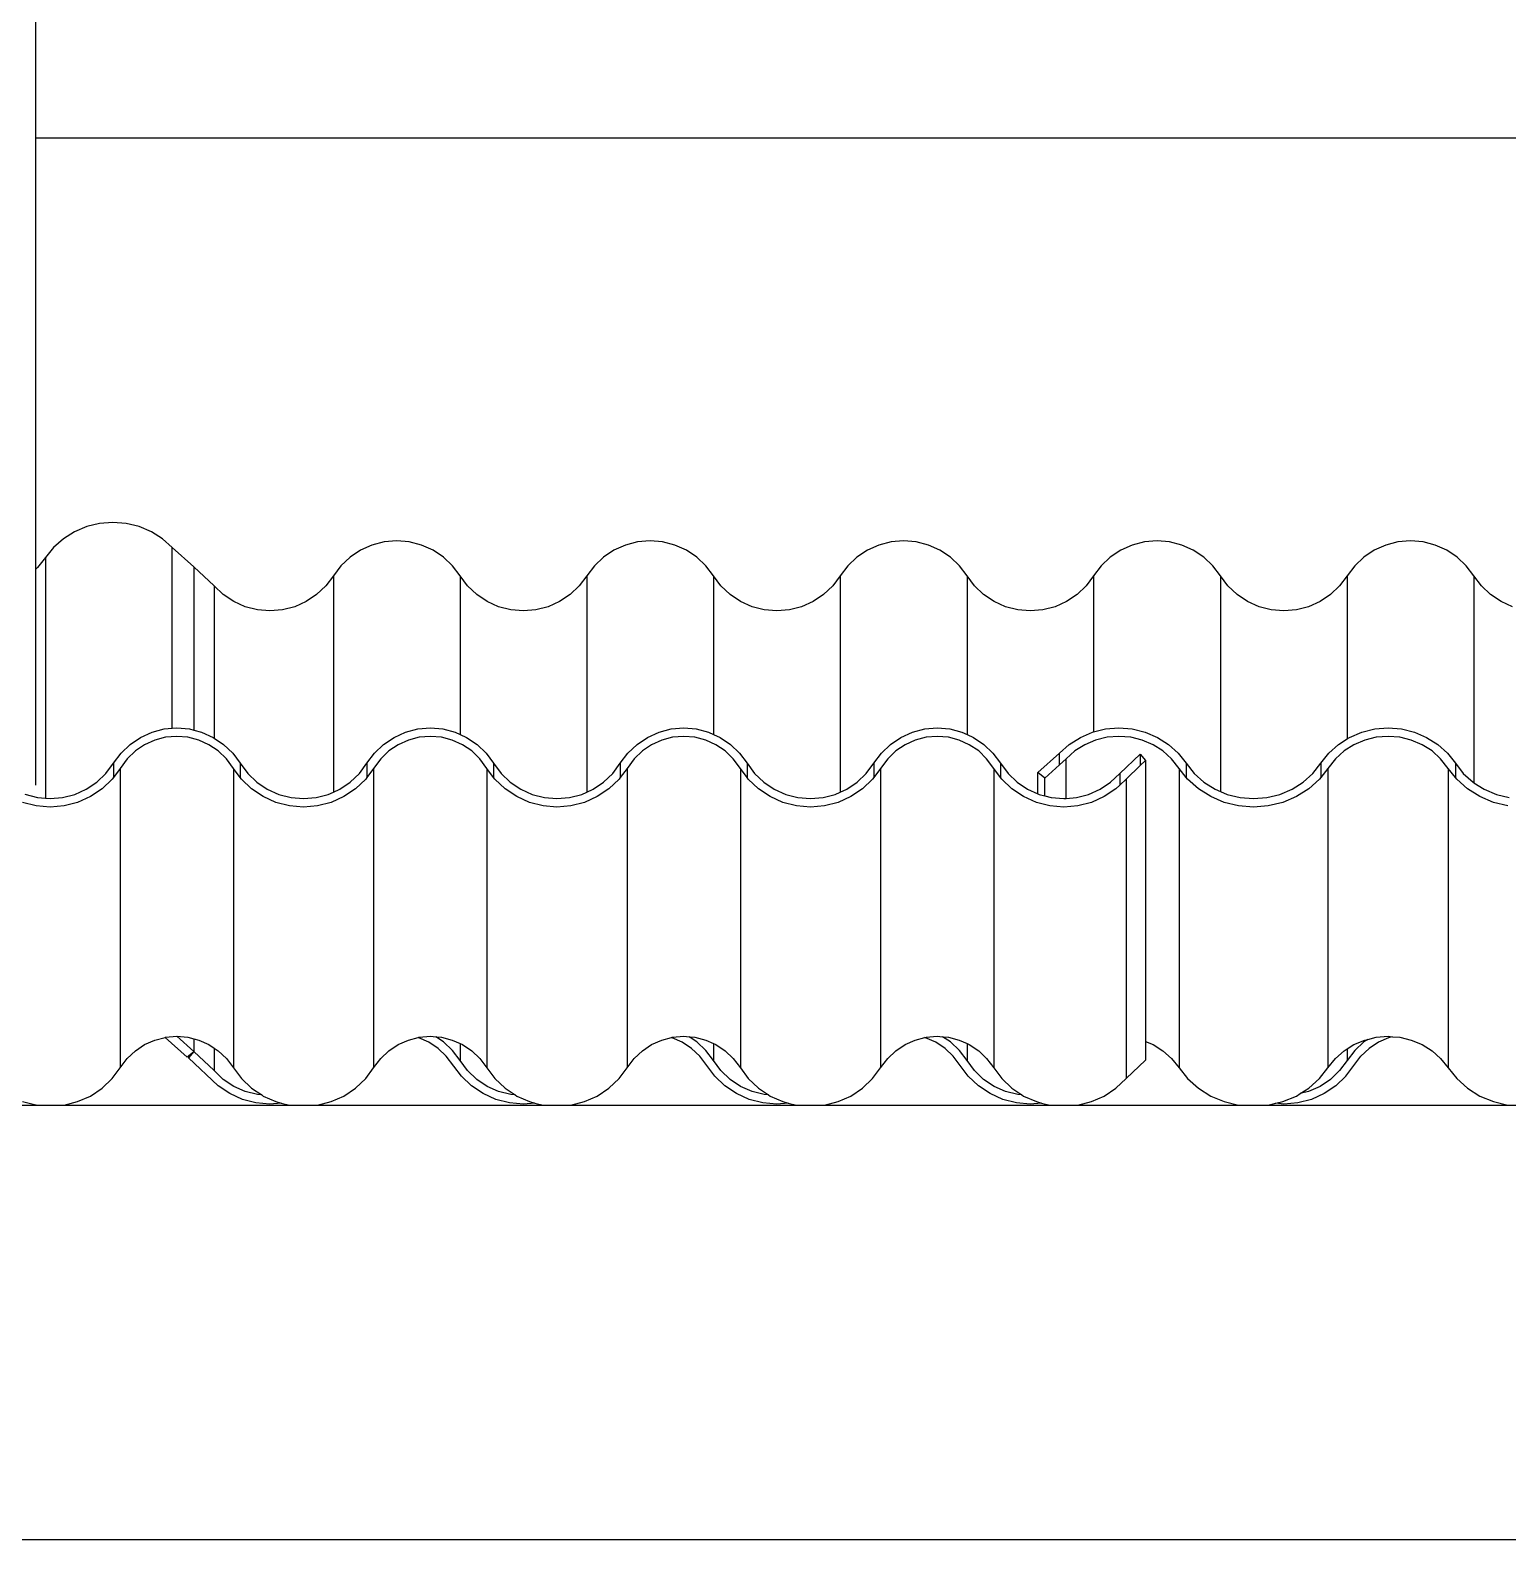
# Model space of a CAD drawing. Header units: millimetres. Extents: x 3212 to 6878, y 1640 to 3386.
# Drawn here: x 3314.45 to 3315.504, y 1648.452 to 1649.528 of the extents above; entities that cross this region are included whole.
import ezdxf

# ---------------------------------------------------------------- set-up
doc = ezdxf.new("R2010")
doc.units = ezdxf.units.MM
doc.header["$LTSCALE"] = 0.8
for name, color, linetype in [('A-PEN-B', 5, 'Continuous'), ('A-PEN-C', 4, 'Continuous'), ('A-PEN-Y', 2, 'Continuous')]:
    doc.layers.add(name, color=color, linetype=linetype)

msp = doc.modelspace()

# ---------------------------------------------------------------- linework, layer by layer
at = {"layer": 'A-PEN-B', "ltscale": 0.05}
msp.add_line((3320.4049, 1648.4516), (3305.2044, 1648.4516), dxfattribs=at)
at = {"layer": 'A-PEN-C', "ltscale": 0.05}
for p, q in [((3314.5, 1649.1764), (3314.4908, 1649.1742)), ((3314.5095, 1649.1772), (3314.5, 1649.1764)), ((3314.519, 1649.1764), (3314.5095, 1649.1772)), ((3314.5283, 1649.1742), (3314.519, 1649.1764)), ((3314.4742, 1649.1655), (3314.4672, 1649.1594)), ((3314.4821, 1649.1705), (3314.4742, 1649.1655)), ((3314.4908, 1649.1742), (3314.4821, 1649.1705)), ((3314.537, 1649.1705), (3314.5283, 1649.1742)), ((3314.5449, 1649.1655), (3314.537, 1649.1705)), ((3314.5518, 1649.1594), (3314.5449, 1649.1655)), ((3314.4672, 1649.1594), (3314.4615, 1649.1522)), ((3314.5518, 1649.0304), (3314.5518, 1649.1594)), ((3314.5518, 1649.1594), (3314.5672, 1649.1456)), ((3314.6861, 1649.1574), (3314.6786, 1649.1524)), ((3314.6942, 1649.1611), (3314.6861, 1649.1574)), ((3314.7029, 1649.1633), (3314.6942, 1649.1611)), ((3314.7119, 1649.1641), (3314.7029, 1649.1633)), ((3314.7209, 1649.1633), (3314.7119, 1649.1641)), ((3314.7296, 1649.1611), (3314.7209, 1649.1633)), ((3314.7378, 1649.1574), (3314.7296, 1649.1611)), ((3314.7452, 1649.1524), (3314.7378, 1649.1574)), ((3314.8668, 1649.1574), (3314.8594, 1649.1524)), ((3314.875, 1649.1611), (3314.8668, 1649.1574)), ((3314.8837, 1649.1633), (3314.875, 1649.1611)), ((3314.8927, 1649.1641), (3314.8837, 1649.1633)), ((3314.9016, 1649.1633), (3314.8927, 1649.1641)), ((3314.9103, 1649.1611), (3314.9016, 1649.1633)), ((3314.9185, 1649.1574), (3314.9103, 1649.1611)), ((3314.926, 1649.1524), (3314.9185, 1649.1574)), ((3315.0476, 1649.1574), (3315.0401, 1649.1524)), ((3315.0558, 1649.1611), (3315.0476, 1649.1574)), ((3315.0645, 1649.1633), (3315.0558, 1649.1611)), ((3315.0735, 1649.1641), (3315.0645, 1649.1633)), ((3315.0824, 1649.1633), (3315.0735, 1649.1641)), ((3315.0911, 1649.1611), (3315.0824, 1649.1633)), ((3315.0993, 1649.1574), (3315.0911, 1649.1611)), ((3315.1068, 1649.1524), (3315.0993, 1649.1574)), ((3315.2284, 1649.1574), (3315.2209, 1649.1524)), ((3315.2366, 1649.1611), (3315.2284, 1649.1574)), ((3315.2453, 1649.1633), (3315.2366, 1649.1611)), ((3315.2542, 1649.1641), (3315.2453, 1649.1633)), ((3315.2632, 1649.1633), (3315.2542, 1649.1641)), ((3315.2719, 1649.1611), (3315.2632, 1649.1633)), ((3315.2801, 1649.1574), (3315.2719, 1649.1611)), ((3315.2875, 1649.1524), (3315.2801, 1649.1574)), ((3315.4092, 1649.1574), (3315.4017, 1649.1524)), ((3315.4174, 1649.1611), (3315.4092, 1649.1574)), ((3315.4261, 1649.1633), (3315.4174, 1649.1611)), ((3315.435, 1649.1641), (3315.4261, 1649.1633)), ((3315.444, 1649.1633), (3315.435, 1649.1641)), ((3315.4527, 1649.1611), (3315.444, 1649.1633)), ((3315.4609, 1649.1574), (3315.4527, 1649.1611)), ((3315.4683, 1649.1524), (3315.4609, 1649.1574)), ((3314.4558, 1649.145), (3314.4544, 1649.1438)), ((3314.4544, 1648.9899), (3314.4544, 1649.1438)), ((3314.4615, 1649.1522), (3314.4558, 1649.145)), ((3314.4615, 1649.1522), (3314.4615, 1648.9805)), ((3314.5817, 1649.1319), (3314.5672, 1649.1456)), ((3314.5672, 1649.1456), (3314.5672, 1649.0291)), ((3314.6721, 1649.1463), (3314.6667, 1649.1391)), ((3314.6786, 1649.1524), (3314.6721, 1649.1463)), ((3314.7517, 1649.1463), (3314.7452, 1649.1524)), ((3314.7571, 1649.1391), (3314.7517, 1649.1463)), ((3314.8529, 1649.1463), (3314.8475, 1649.1391)), ((3314.8594, 1649.1524), (3314.8529, 1649.1463)), ((3314.9325, 1649.1463), (3314.926, 1649.1524)), ((3314.9379, 1649.1391), (3314.9325, 1649.1463)), ((3315.0336, 1649.1463), (3315.0283, 1649.1391)), ((3315.0401, 1649.1524), (3315.0336, 1649.1463)), ((3315.1133, 1649.1463), (3315.1068, 1649.1524)), ((3315.1187, 1649.1391), (3315.1133, 1649.1463)), ((3315.2144, 1649.1463), (3315.209, 1649.1391)), ((3315.2209, 1649.1524), (3315.2144, 1649.1463)), ((3315.2941, 1649.1463), (3315.2875, 1649.1524)), ((3315.2994, 1649.1391), (3315.2941, 1649.1463)), ((3315.3952, 1649.1463), (3315.3898, 1649.1391)), ((3315.4017, 1649.1524), (3315.3952, 1649.1463)), ((3315.4748, 1649.1463), (3315.4683, 1649.1524)), ((3315.4802, 1649.1391), (3315.4748, 1649.1463)), ((3314.6667, 1649.1391), (3314.6613, 1649.1319)), ((3314.6667, 1649.1391), (3314.6667, 1648.9848)), ((3314.7571, 1649.1391), (3314.7571, 1649.026)), ((3314.7625, 1649.1319), (3314.7571, 1649.1391)), ((3314.8475, 1649.1391), (3314.8421, 1649.1319)), ((3314.8475, 1649.1391), (3314.8475, 1648.9848)), ((3314.9432, 1649.1319), (3314.9379, 1649.1391)), ((3314.9379, 1649.1391), (3314.9379, 1649.026)), ((3315.0283, 1649.1391), (3315.0229, 1649.1319)), ((3315.0283, 1649.1391), (3315.0283, 1648.9848)), ((3315.124, 1649.1319), (3315.1187, 1649.1391)), ((3315.1187, 1649.1391), (3315.1187, 1649.026)), ((3315.209, 1649.1391), (3315.2037, 1649.1319)), ((3315.209, 1649.1391), (3315.209, 1649.0278)), ((3315.2994, 1649.1391), (3315.2994, 1648.9853)), ((3315.3048, 1649.1319), (3315.2994, 1649.1391)), ((3315.3898, 1649.1391), (3315.3844, 1649.1319)), ((3315.3898, 1649.1391), (3315.3898, 1649.0228)), ((3315.4802, 1649.1391), (3315.4802, 1648.9916)), ((3315.4856, 1649.1319), (3315.4802, 1649.1391)), ((3314.5817, 1649.1319), (3314.5882, 1649.1258)), ((3314.5817, 1649.1319), (3314.5817, 1649.0234)), ((3314.5957, 1649.1208), (3314.5882, 1649.1258)), ((3314.6548, 1649.1258), (3314.6474, 1649.1208)), ((3314.6613, 1649.1319), (3314.6548, 1649.1258)), ((3314.769, 1649.1258), (3314.7625, 1649.1319)), ((3314.7764, 1649.1208), (3314.769, 1649.1258)), ((3314.8356, 1649.1258), (3314.8281, 1649.1208)), ((3314.8421, 1649.1319), (3314.8356, 1649.1258)), ((3314.9498, 1649.1258), (3314.9432, 1649.1319)), ((3314.9572, 1649.1208), (3314.9498, 1649.1258)), ((3315.0164, 1649.1258), (3315.0089, 1649.1208)), ((3315.0229, 1649.1319), (3315.0164, 1649.1258)), ((3315.1305, 1649.1258), (3315.124, 1649.1319)), ((3315.138, 1649.1208), (3315.1305, 1649.1258)), ((3315.1972, 1649.1258), (3315.1897, 1649.1208)), ((3315.2037, 1649.1319), (3315.1972, 1649.1258)), ((3315.3113, 1649.1258), (3315.3048, 1649.1319)), ((3315.3188, 1649.1208), (3315.3113, 1649.1258)), ((3315.3779, 1649.1258), (3315.3705, 1649.1208)), ((3315.3844, 1649.1319), (3315.3779, 1649.1258)), ((3315.4921, 1649.1258), (3315.4856, 1649.1319)), ((3315.4996, 1649.1208), (3315.4921, 1649.1258)), ((3314.6039, 1649.1171), (3314.5957, 1649.1208)), ((3314.6126, 1649.1149), (3314.6039, 1649.1171)), ((3314.6215, 1649.1141), (3314.6126, 1649.1149)), ((3314.6305, 1649.1149), (3314.6215, 1649.1141)), ((3314.6392, 1649.1171), (3314.6305, 1649.1149)), ((3314.6474, 1649.1208), (3314.6392, 1649.1171)), ((3314.7846, 1649.1171), (3314.7764, 1649.1208)), ((3314.7933, 1649.1149), (3314.7846, 1649.1171)), ((3314.8023, 1649.1141), (3314.7933, 1649.1149)), ((3314.8112, 1649.1149), (3314.8023, 1649.1141)), ((3314.8199, 1649.1171), (3314.8112, 1649.1149)), ((3314.8281, 1649.1208), (3314.8199, 1649.1171)), ((3314.9654, 1649.1171), (3314.9572, 1649.1208)), ((3314.9741, 1649.1149), (3314.9654, 1649.1171)), ((3314.9831, 1649.1141), (3314.9741, 1649.1149)), ((3314.992, 1649.1149), (3314.9831, 1649.1141)), ((3315.0007, 1649.1171), (3314.992, 1649.1149)), ((3315.0089, 1649.1208), (3315.0007, 1649.1171)), ((3315.1462, 1649.1171), (3315.138, 1649.1208)), ((3315.1549, 1649.1149), (3315.1462, 1649.1171)), ((3315.1638, 1649.1141), (3315.1549, 1649.1149)), ((3315.1728, 1649.1149), (3315.1638, 1649.1141)), ((3315.1815, 1649.1171), (3315.1728, 1649.1149)), ((3315.1897, 1649.1208), (3315.1815, 1649.1171)), ((3315.327, 1649.1171), (3315.3188, 1649.1208)), ((3315.3357, 1649.1149), (3315.327, 1649.1171)), ((3315.3446, 1649.1141), (3315.3357, 1649.1149)), ((3315.3536, 1649.1149), (3315.3446, 1649.1141)), ((3315.3623, 1649.1171), (3315.3536, 1649.1149)), ((3315.3705, 1649.1208), (3315.3623, 1649.1171)), ((3315.5077, 1649.1171), (3315.4996, 1649.1208)), ((3314.5292, 1649.0239), (3314.5374, 1649.0276)), ((3314.5374, 1649.0276), (3314.5461, 1649.0299)), ((3314.5461, 1649.0299), (3314.5518, 1649.0304)), ((3314.5518, 1649.0304), (3314.5551, 1649.0307)), ((3314.5551, 1649.0307), (3314.564, 1649.0299)), ((3314.564, 1649.0299), (3314.5672, 1649.0291)), ((3314.5672, 1649.0291), (3314.5727, 1649.0276)), ((3314.5727, 1649.0276), (3314.5809, 1649.0239)), ((3314.71, 1649.0239), (3314.7182, 1649.0276)), ((3314.7182, 1649.0276), (3314.7269, 1649.0299)), ((3314.7269, 1649.0299), (3314.7359, 1649.0307)), ((3314.7359, 1649.0307), (3314.7448, 1649.0299)), ((3314.7448, 1649.0299), (3314.7535, 1649.0276)), ((3314.7535, 1649.0276), (3314.7571, 1649.026)), ((3314.7571, 1649.026), (3314.7617, 1649.0239)), ((3314.8908, 1649.0239), (3314.899, 1649.0276)), ((3314.899, 1649.0276), (3314.9077, 1649.0299)), ((3314.9077, 1649.0299), (3314.9166, 1649.0307)), ((3314.9166, 1649.0307), (3314.9256, 1649.0299)), ((3314.9256, 1649.0299), (3314.9343, 1649.0276)), ((3314.9343, 1649.0276), (3314.9379, 1649.026)), ((3314.9379, 1649.026), (3314.9425, 1649.0239)), ((3315.0716, 1649.0239), (3315.0798, 1649.0276)), ((3315.0798, 1649.0276), (3315.0885, 1649.0299)), ((3315.0885, 1649.0299), (3315.0974, 1649.0307)), ((3315.0974, 1649.0307), (3315.1064, 1649.0299)), ((3315.1064, 1649.0299), (3315.1151, 1649.0276)), ((3315.1151, 1649.0276), (3315.1187, 1649.026)), ((3315.1187, 1649.026), (3315.1233, 1649.0239)), ((3315.1996, 1649.0239), (3315.2083, 1649.0276)), ((3315.2083, 1649.0276), (3315.209, 1649.0278)), ((3315.209, 1649.0278), (3315.2175, 1649.0299)), ((3315.2175, 1649.0299), (3315.227, 1649.0307)), ((3315.227, 1649.0307), (3315.2365, 1649.0299)), ((3315.2365, 1649.0299), (3315.2458, 1649.0276)), ((3315.2458, 1649.0276), (3315.2545, 1649.0239)), ((3315.3916, 1649.0239), (3315.4003, 1649.0276)), ((3315.4003, 1649.0276), (3315.4095, 1649.0299)), ((3315.4095, 1649.0299), (3315.419, 1649.0307)), ((3315.419, 1649.0307), (3315.4285, 1649.0299)), ((3315.4285, 1649.0299), (3315.4378, 1649.0276)), ((3315.4378, 1649.0276), (3315.4465, 1649.0239)), ((3314.5153, 1649.0127), (3314.5218, 1649.0189)), ((3314.5218, 1649.0189), (3314.5292, 1649.0239)), ((3314.5321, 1649.0187), (3314.5255, 1649.0142)), ((3314.5394, 1649.022), (3314.5321, 1649.0187)), ((3314.5471, 1649.024), (3314.5394, 1649.022)), ((3314.5551, 1649.0246), (3314.5471, 1649.024)), ((3314.563, 1649.024), (3314.5551, 1649.0246)), ((3314.5707, 1649.022), (3314.563, 1649.024)), ((3314.578, 1649.0187), (3314.5707, 1649.022)), ((3314.5846, 1649.0142), (3314.578, 1649.0187)), ((3314.5809, 1649.0239), (3314.5817, 1649.0234)), ((3314.5817, 1649.0234), (3314.5884, 1649.0189)), ((3314.5884, 1649.0189), (3314.5949, 1649.0127)), ((3314.696, 1649.0127), (3314.7025, 1649.0189)), ((3314.7025, 1649.0189), (3314.71, 1649.0239)), ((3314.7129, 1649.0187), (3314.7063, 1649.0142)), ((3314.7202, 1649.022), (3314.7129, 1649.0187)), ((3314.7279, 1649.024), (3314.7202, 1649.022)), ((3314.7359, 1649.0246), (3314.7279, 1649.024)), ((3314.7438, 1649.024), (3314.7359, 1649.0246)), ((3314.7515, 1649.022), (3314.7438, 1649.024)), ((3314.7588, 1649.0187), (3314.7515, 1649.022)), ((3314.7654, 1649.0142), (3314.7588, 1649.0187)), ((3314.7617, 1649.0239), (3314.7692, 1649.0189)), ((3314.7692, 1649.0189), (3314.7757, 1649.0127)), ((3314.8768, 1649.0127), (3314.8833, 1649.0189)), ((3314.8833, 1649.0189), (3314.8908, 1649.0239)), ((3314.8937, 1649.0187), (3314.8871, 1649.0142)), ((3314.901, 1649.022), (3314.8937, 1649.0187)), ((3314.9087, 1649.024), (3314.901, 1649.022)), ((3314.9166, 1649.0246), (3314.9087, 1649.024)), ((3314.9246, 1649.024), (3314.9166, 1649.0246)), ((3314.9323, 1649.022), (3314.9246, 1649.024)), ((3314.9396, 1649.0187), (3314.9323, 1649.022)), ((3314.9462, 1649.0142), (3314.9396, 1649.0187)), ((3314.9425, 1649.0239), (3314.9499, 1649.0189)), ((3314.9499, 1649.0189), (3314.9564, 1649.0127)), ((3315.0576, 1649.0127), (3315.0641, 1649.0189)), ((3315.0641, 1649.0189), (3315.0716, 1649.0239)), ((3315.0745, 1649.0187), (3315.0678, 1649.0142)), ((3315.0817, 1649.022), (3315.0745, 1649.0187)), ((3315.0895, 1649.024), (3315.0817, 1649.022)), ((3315.0974, 1649.0246), (3315.0895, 1649.024)), ((3315.1054, 1649.024), (3315.0974, 1649.0246)), ((3315.1131, 1649.022), (3315.1054, 1649.024)), ((3315.1203, 1649.0187), (3315.1131, 1649.022)), ((3315.127, 1649.0142), (3315.1203, 1649.0187)), ((3315.1233, 1649.0239), (3315.1307, 1649.0189)), ((3315.1307, 1649.0189), (3315.1372, 1649.0127)), ((3315.1847, 1649.0127), (3315.1916, 1649.0189)), ((3315.1916, 1649.0189), (3315.1996, 1649.0239)), ((3315.2027, 1649.0187), (3315.1956, 1649.0142)), ((3315.2104, 1649.022), (3315.2027, 1649.0187)), ((3315.2186, 1649.024), (3315.2104, 1649.022)), ((3315.227, 1649.0246), (3315.2186, 1649.024)), ((3315.2355, 1649.024), (3315.227, 1649.0246)), ((3315.2437, 1649.022), (3315.2355, 1649.024)), ((3315.2514, 1649.0187), (3315.2437, 1649.022)), ((3315.2584, 1649.0142), (3315.2514, 1649.0187)), ((3315.2545, 1649.0239), (3315.2624, 1649.0189)), ((3315.2624, 1649.0189), (3315.2693, 1649.0127)), ((3315.3767, 1649.0127), (3315.3836, 1649.0189)), ((3315.3836, 1649.0189), (3315.3898, 1649.0228)), ((3315.3946, 1649.0187), (3315.3876, 1649.0142)), ((3315.3898, 1649.0228), (3315.3916, 1649.0239)), ((3315.4024, 1649.022), (3315.3946, 1649.0187)), ((3315.4106, 1649.024), (3315.4024, 1649.022)), ((3315.419, 1649.0246), (3315.4106, 1649.024)), ((3315.4274, 1649.024), (3315.419, 1649.0246)), ((3315.4356, 1649.022), (3315.4274, 1649.024)), ((3315.4434, 1649.0187), (3315.4356, 1649.022)), ((3315.4504, 1649.0142), (3315.4434, 1649.0187)), ((3315.4465, 1649.0239), (3315.4544, 1649.0189)), ((3315.4544, 1649.0189), (3315.4613, 1649.0127)), ((3314.5045, 1648.9982), (3314.5099, 1649.0054)), ((3314.5099, 1649.0054), (3314.5153, 1649.0127)), ((3314.5099, 1649.0054), (3314.5099, 1648.9954)), ((3314.5197, 1649.0087), (3314.5147, 1649.0018)), ((3314.5255, 1649.0142), (3314.5197, 1649.0087)), ((3314.5904, 1649.0087), (3314.5846, 1649.0142)), ((3314.5955, 1649.0018), (3314.5904, 1649.0087)), ((3314.5949, 1649.0127), (3314.6003, 1649.0054)), ((3314.6003, 1649.0054), (3314.6056, 1648.9982)), ((3314.6003, 1649.0054), (3314.6003, 1648.9954)), ((3314.6853, 1648.9982), (3314.6907, 1649.0054)), ((3314.6907, 1649.0054), (3314.696, 1649.0127)), ((3314.6907, 1649.0054), (3314.6907, 1648.9954)), ((3314.7005, 1649.0087), (3314.6954, 1649.0018)), ((3314.7063, 1649.0142), (3314.7005, 1649.0087)), ((3314.7712, 1649.0087), (3314.7654, 1649.0142)), ((3314.7763, 1649.0018), (3314.7712, 1649.0087)), ((3314.7757, 1649.0127), (3314.781, 1649.0054)), ((3314.781, 1649.0054), (3314.7864, 1648.9982)), ((3314.781, 1649.0054), (3314.781, 1648.9954)), ((3314.8661, 1648.9982), (3314.8714, 1649.0054)), ((3314.8714, 1649.0054), (3314.8768, 1649.0127)), ((3314.8714, 1649.0054), (3314.8714, 1648.9954)), ((3314.8813, 1649.0087), (3314.8762, 1649.0018)), ((3314.8871, 1649.0142), (3314.8813, 1649.0087)), ((3314.952, 1649.0087), (3314.9462, 1649.0142)), ((3314.957, 1649.0018), (3314.952, 1649.0087)), ((3314.9564, 1649.0127), (3314.9618, 1649.0054)), ((3314.9618, 1649.0054), (3314.9672, 1648.9982)), ((3314.9618, 1649.0054), (3314.9618, 1648.9954)), ((3315.0468, 1648.9982), (3315.0522, 1649.0054)), ((3315.0522, 1649.0054), (3315.0576, 1649.0127)), ((3315.0522, 1649.0054), (3315.0522, 1648.9954)), ((3315.0621, 1649.0087), (3315.057, 1649.0018)), ((3315.0678, 1649.0142), (3315.0621, 1649.0087)), ((3315.1327, 1649.0087), (3315.127, 1649.0142)), ((3315.1378, 1649.0018), (3315.1327, 1649.0087)), ((3315.1372, 1649.0127), (3315.1426, 1649.0054)), ((3315.1426, 1649.0054), (3315.148, 1648.9982)), ((3315.1426, 1649.0054), (3315.1426, 1648.9954)), ((3315.1693, 1648.9988), (3315.1847, 1649.0127)), ((3315.1847, 1649.0044), (3315.1741, 1648.9948)), ((3315.1847, 1649.0044), (3315.1847, 1649.0127)), ((3315.1895, 1649.0087), (3315.1847, 1649.0044)), ((3315.1956, 1649.0142), (3315.1895, 1649.0087)), ((3315.1895, 1648.9803), (3315.1895, 1649.0087)), ((3315.2276, 1648.9982), (3315.2421, 1649.012)), ((3315.2421, 1649.0038), (3315.2321, 1648.9942)), ((3315.2421, 1649.012), (3315.2459, 1649.0073)), ((3315.2421, 1649.012), (3315.2421, 1649.0038)), ((3315.2459, 1649.0073), (3315.2421, 1649.0038)), ((3315.2459, 1649.0073), (3315.2459, 1648.8071)), ((3315.2645, 1649.0087), (3315.2584, 1649.0142)), ((3315.2699, 1649.0018), (3315.2645, 1649.0087)), ((3315.2693, 1649.0127), (3315.275, 1649.0054)), ((3315.275, 1649.0054), (3315.2807, 1648.9982)), ((3315.275, 1649.0054), (3315.275, 1648.9954)), ((3315.3653, 1648.9982), (3315.371, 1649.0054)), ((3315.371, 1649.0054), (3315.3767, 1649.0127)), ((3315.371, 1649.0054), (3315.371, 1648.9954)), ((3315.3815, 1649.0087), (3315.3761, 1649.0018)), ((3315.3876, 1649.0142), (3315.3815, 1649.0087)), ((3315.4565, 1649.0087), (3315.4504, 1649.0142)), ((3315.4619, 1649.0018), (3315.4565, 1649.0087)), ((3315.4613, 1649.0127), (3315.467, 1649.0054)), ((3315.467, 1649.0054), (3315.4727, 1648.9982)), ((3315.467, 1649.0054), (3315.467, 1648.9954)), ((3314.498, 1648.992), (3314.5045, 1648.9982)), ((3314.509, 1648.9942), (3314.5017, 1648.9873)), ((3314.5099, 1648.9954), (3314.509, 1648.9942)), ((3314.5147, 1649.0018), (3314.5099, 1648.9954)), ((3314.5147, 1649.0018), (3314.5147, 1648.7881)), ((3314.5955, 1649.0018), (3314.5955, 1648.7881)), ((3314.6003, 1648.9954), (3314.5955, 1649.0018)), ((3314.6012, 1648.9942), (3314.6003, 1648.9954)), ((3314.6084, 1648.9873), (3314.6012, 1648.9942)), ((3314.6056, 1648.9982), (3314.6122, 1648.992)), ((3314.6788, 1648.992), (3314.6853, 1648.9982)), ((3314.6898, 1648.9942), (3314.6825, 1648.9873)), ((3314.6907, 1648.9954), (3314.6898, 1648.9942)), ((3314.6954, 1649.0018), (3314.6907, 1648.9954)), ((3314.6954, 1649.0018), (3314.6954, 1648.7881)), ((3314.7763, 1649.0018), (3314.7763, 1648.7881)), ((3314.781, 1648.9954), (3314.7763, 1649.0018)), ((3314.7819, 1648.9942), (3314.781, 1648.9954)), ((3314.7892, 1648.9873), (3314.7819, 1648.9942)), ((3314.7864, 1648.9982), (3314.7929, 1648.992)), ((3314.8595, 1648.992), (3314.8661, 1648.9982)), ((3314.8705, 1648.9942), (3314.8633, 1648.9873)), ((3314.8714, 1648.9954), (3314.8705, 1648.9942)), ((3314.8762, 1649.0018), (3314.8714, 1648.9954)), ((3314.8762, 1649.0018), (3314.8762, 1648.7881)), ((3314.957, 1649.0018), (3314.957, 1648.7881)), ((3314.9618, 1648.9954), (3314.957, 1649.0018)), ((3314.9627, 1648.9942), (3314.9618, 1648.9954)), ((3314.97, 1648.9873), (3314.9627, 1648.9942)), ((3314.9672, 1648.9982), (3314.9737, 1648.992)), ((3315.0403, 1648.992), (3315.0468, 1648.9982)), ((3315.0513, 1648.9942), (3315.0441, 1648.9873)), ((3315.0522, 1648.9954), (3315.0513, 1648.9942)), ((3315.057, 1649.0018), (3315.0522, 1648.9954)), ((3315.057, 1649.0018), (3315.057, 1648.7881)), ((3315.1378, 1649.0018), (3315.1378, 1648.7881)), ((3315.1426, 1648.9954), (3315.1378, 1649.0018)), ((3315.1435, 1648.9942), (3315.1426, 1648.9954)), ((3315.1507, 1648.9873), (3315.1435, 1648.9942)), ((3315.148, 1648.9982), (3315.1545, 1648.992)), ((3315.1741, 1648.9948), (3315.1693, 1648.9988)), ((3315.1693, 1648.9836), (3315.1693, 1648.9988)), ((3315.1741, 1648.9822), (3315.1741, 1648.9948)), ((3315.2211, 1648.992), (3315.2276, 1648.9982)), ((3315.2276, 1648.9982), (3315.2276, 1648.9899)), ((3315.2321, 1648.9942), (3315.2276, 1648.9899)), ((3315.2321, 1648.9942), (3315.2321, 1648.7805)), ((3315.2699, 1649.0018), (3315.2699, 1648.7881)), ((3315.275, 1648.9954), (3315.2699, 1649.0018)), ((3315.276, 1648.9942), (3315.275, 1648.9954)), ((3315.2837, 1648.9873), (3315.276, 1648.9942)), ((3315.2807, 1648.9982), (3315.2876, 1648.992)), ((3315.3584, 1648.992), (3315.3653, 1648.9982)), ((3315.3701, 1648.9942), (3315.3624, 1648.9873)), ((3315.371, 1648.9954), (3315.3701, 1648.9942)), ((3315.3761, 1649.0018), (3315.371, 1648.9954)), ((3315.3761, 1649.0018), (3315.3761, 1648.7881)), ((3315.4619, 1649.0018), (3315.4619, 1648.7881)), ((3315.467, 1648.9954), (3315.4619, 1649.0018)), ((3315.468, 1648.9942), (3315.467, 1648.9954)), ((3315.4756, 1648.9873), (3315.468, 1648.9942)), ((3315.4727, 1648.9982), (3315.4796, 1648.992)), ((3314.4466, 1648.9834), (3314.4557, 1648.981)), ((3314.4736, 1648.981), (3314.4823, 1648.9832)), ((3314.4823, 1648.9832), (3314.4905, 1648.9869)), ((3314.4905, 1648.9869), (3314.498, 1648.992)), ((3314.5017, 1648.9873), (3314.4934, 1648.9817)), ((3314.6167, 1648.9817), (3314.6084, 1648.9873)), ((3314.6122, 1648.992), (3314.6196, 1648.9869)), ((3314.6196, 1648.9869), (3314.6278, 1648.9832)), ((3314.6278, 1648.9832), (3314.6365, 1648.981)), ((3314.6544, 1648.981), (3314.6631, 1648.9832)), ((3314.6631, 1648.9832), (3314.6667, 1648.9848)), ((3314.6667, 1648.9848), (3314.6713, 1648.9869)), ((3314.6713, 1648.9869), (3314.6788, 1648.992)), ((3314.6825, 1648.9873), (3314.6742, 1648.9817)), ((3314.7975, 1648.9817), (3314.7892, 1648.9873)), ((3314.7929, 1648.992), (3314.8004, 1648.9869)), ((3314.8004, 1648.9869), (3314.8086, 1648.9832)), ((3314.8086, 1648.9832), (3314.8173, 1648.981)), ((3314.8352, 1648.981), (3314.8439, 1648.9832)), ((3314.8439, 1648.9832), (3314.8475, 1648.9848)), ((3314.8475, 1648.9848), (3314.8521, 1648.9869)), ((3314.8521, 1648.9869), (3314.8595, 1648.992)), ((3314.8633, 1648.9873), (3314.855, 1648.9817)), ((3314.9783, 1648.9817), (3314.97, 1648.9873)), ((3314.9737, 1648.992), (3314.9812, 1648.9869)), ((3314.9812, 1648.9869), (3314.9894, 1648.9832)), ((3314.9894, 1648.9832), (3314.9981, 1648.981)), ((3315.016, 1648.981), (3315.0247, 1648.9832)), ((3315.0247, 1648.9832), (3315.0283, 1648.9848)), ((3315.0283, 1648.9848), (3315.0329, 1648.9869)), ((3315.0329, 1648.9869), (3315.0403, 1648.992)), ((3315.0441, 1648.9873), (3315.0358, 1648.9817)), ((3315.159, 1648.9817), (3315.1507, 1648.9873)), ((3315.1545, 1648.992), (3315.1619, 1648.9869)), ((3315.1619, 1648.9869), (3315.1693, 1648.9836)), ((3315.1693, 1648.9836), (3315.1701, 1648.9832)), ((3315.1701, 1648.9832), (3315.1741, 1648.9822)), ((3315.1968, 1648.981), (3315.2054, 1648.9832)), ((3315.2054, 1648.9832), (3315.2136, 1648.9869)), ((3315.2136, 1648.9869), (3315.2211, 1648.992)), ((3315.2249, 1648.9873), (3315.2166, 1648.9817)), ((3315.2276, 1648.9899), (3315.2249, 1648.9873)), ((3315.2925, 1648.9817), (3315.2837, 1648.9873)), ((3315.2876, 1648.992), (3315.2956, 1648.9869)), ((3315.2956, 1648.9869), (3315.2994, 1648.9853)), ((3315.2994, 1648.9853), (3315.3043, 1648.9832)), ((3315.3043, 1648.9832), (3315.3135, 1648.981)), ((3315.3325, 1648.981), (3315.3418, 1648.9832)), ((3315.3418, 1648.9832), (3315.3505, 1648.9869)), ((3315.3505, 1648.9869), (3315.3584, 1648.992)), ((3315.3624, 1648.9873), (3315.3536, 1648.9817)), ((3315.4845, 1648.9817), (3315.4756, 1648.9873)), ((3315.4796, 1648.992), (3315.4802, 1648.9916)), ((3315.4802, 1648.9916), (3315.4876, 1648.9869)), ((3315.4876, 1648.9869), (3315.4963, 1648.9832)), ((3315.4963, 1648.9832), (3315.5055, 1648.981)), ((3314.4547, 1648.975), (3314.445, 1648.9775)), ((3314.4647, 1648.9742), (3314.4547, 1648.975)), ((3314.4557, 1648.981), (3314.4615, 1648.9805)), ((3314.4615, 1648.9805), (3314.4647, 1648.9802)), ((3314.4647, 1648.9802), (3314.4736, 1648.981)), ((3314.4746, 1648.975), (3314.4647, 1648.9742)), ((3314.4843, 1648.9775), (3314.4746, 1648.975)), ((3314.4934, 1648.9817), (3314.4843, 1648.9775)), ((3314.6258, 1648.9775), (3314.6167, 1648.9817)), ((3314.6355, 1648.975), (3314.6258, 1648.9775)), ((3314.6455, 1648.9742), (3314.6355, 1648.975)), ((3314.6365, 1648.981), (3314.6455, 1648.9802)), ((3314.6455, 1648.9802), (3314.6544, 1648.981)), ((3314.6554, 1648.975), (3314.6455, 1648.9742)), ((3314.6651, 1648.9775), (3314.6554, 1648.975)), ((3314.6742, 1648.9817), (3314.6651, 1648.9775)), ((3314.8066, 1648.9775), (3314.7975, 1648.9817)), ((3314.8163, 1648.975), (3314.8066, 1648.9775)), ((3314.8262, 1648.9742), (3314.8163, 1648.975)), ((3314.8173, 1648.981), (3314.8262, 1648.9802)), ((3314.8262, 1648.9802), (3314.8352, 1648.981)), ((3314.8362, 1648.975), (3314.8262, 1648.9742)), ((3314.8459, 1648.9775), (3314.8362, 1648.975)), ((3314.855, 1648.9817), (3314.8459, 1648.9775)), ((3314.9874, 1648.9775), (3314.9783, 1648.9817)), ((3314.9971, 1648.975), (3314.9874, 1648.9775)), ((3315.007, 1648.9742), (3314.9971, 1648.975)), ((3314.9981, 1648.981), (3315.007, 1648.9802)), ((3315.007, 1648.9802), (3315.016, 1648.981)), ((3315.017, 1648.975), (3315.007, 1648.9742)), ((3315.0267, 1648.9775), (3315.017, 1648.975)), ((3315.0358, 1648.9817), (3315.0267, 1648.9775)), ((3315.1682, 1648.9775), (3315.159, 1648.9817)), ((3315.1778, 1648.975), (3315.1682, 1648.9775)), ((3315.1741, 1648.9822), (3315.1788, 1648.981)), ((3315.1878, 1648.9742), (3315.1778, 1648.975)), ((3315.1788, 1648.981), (3315.1878, 1648.9802)), ((3315.1878, 1648.9802), (3315.1895, 1648.9803)), ((3315.1978, 1648.975), (3315.1878, 1648.9742)), ((3315.1895, 1648.9803), (3315.1968, 1648.981)), ((3315.2074, 1648.9775), (3315.1978, 1648.975)), ((3315.2166, 1648.9817), (3315.2074, 1648.9775)), ((3315.3022, 1648.9775), (3315.2925, 1648.9817)), ((3315.3124, 1648.975), (3315.3022, 1648.9775)), ((3315.323, 1648.9742), (3315.3124, 1648.975)), ((3315.3135, 1648.981), (3315.323, 1648.9802)), ((3315.323, 1648.9802), (3315.3325, 1648.981)), ((3315.3336, 1648.975), (3315.323, 1648.9742)), ((3315.3439, 1648.9775), (3315.3336, 1648.975)), ((3315.3536, 1648.9817), (3315.3439, 1648.9775)), ((3315.4941, 1648.9775), (3315.4845, 1648.9817)), ((3315.5044, 1648.975), (3315.4941, 1648.9775)), ((3314.5394, 1648.808), (3314.5468, 1648.8099)), ((3314.5468, 1648.8099), (3314.5471, 1648.81)), ((3314.5624, 1648.7959), (3314.5468, 1648.8099)), ((3314.5471, 1648.81), (3314.5551, 1648.8107)), ((3314.5551, 1648.8107), (3314.5672, 1648.7999)), ((3314.5551, 1648.8107), (3314.5551, 1648.8107)), ((3314.5551, 1648.8107), (3314.563, 1648.81)), ((3314.563, 1648.81), (3314.5672, 1648.8089)), ((3314.7271, 1648.8098), (3314.7279, 1648.81)), ((3314.7279, 1648.81), (3314.7359, 1648.8107)), ((3314.7359, 1648.8107), (3314.7397, 1648.8104)), ((3314.7452, 1648.8067), (3314.7397, 1648.8104)), ((3314.7397, 1648.8104), (3314.7438, 1648.81)), ((3314.7438, 1648.81), (3314.7515, 1648.808)), ((3314.9079, 1648.8098), (3314.9087, 1648.81)), ((3314.9087, 1648.81), (3314.9166, 1648.8107)), ((3314.9166, 1648.8107), (3314.9205, 1648.8104)), ((3314.926, 1648.8067), (3314.9205, 1648.8104)), ((3314.9205, 1648.8104), (3314.9246, 1648.81)), ((3314.9246, 1648.81), (3314.9323, 1648.808)), ((3315.0887, 1648.8098), (3315.0895, 1648.81)), ((3315.0895, 1648.81), (3315.0974, 1648.8107)), ((3315.0974, 1648.8107), (3315.1013, 1648.8104)), ((3315.1068, 1648.8067), (3315.1013, 1648.8104)), ((3315.1013, 1648.8104), (3315.1054, 1648.81)), ((3315.1054, 1648.81), (3315.1131, 1648.808)), ((3315.4045, 1648.8085), (3315.4106, 1648.81)), ((3315.4106, 1648.81), (3315.419, 1648.8107)), ((3315.419, 1648.8107), (3315.4222, 1648.8104)), ((3315.4222, 1648.8104), (3315.4193, 1648.8097)), ((3315.4222, 1648.8104), (3315.4274, 1648.81)), ((3315.4274, 1648.81), (3315.4356, 1648.808)), ((3314.5197, 1648.7949), (3314.5255, 1648.8003)), ((3314.5255, 1648.8003), (3314.5321, 1648.8048)), ((3314.5321, 1648.8048), (3314.5394, 1648.808)), ((3314.5672, 1648.7999), (3314.5635, 1648.7953)), ((3314.5635, 1648.7968), (3314.5672, 1648.7999)), ((3314.5672, 1648.8089), (3314.5672, 1648.7999)), ((3314.5672, 1648.8089), (3314.5707, 1648.808)), ((3314.5817, 1648.7862), (3314.5672, 1648.7999)), ((3314.5707, 1648.808), (3314.578, 1648.8048)), ((3314.578, 1648.8048), (3314.5817, 1648.8023)), ((3314.5817, 1648.8023), (3314.5817, 1648.7862)), ((3314.5817, 1648.8023), (3314.5846, 1648.8003)), ((3314.5846, 1648.8003), (3314.5904, 1648.7949)), ((3314.7005, 1648.7949), (3314.7063, 1648.8003)), ((3314.7063, 1648.8003), (3314.7129, 1648.8048)), ((3314.7129, 1648.8048), (3314.7202, 1648.808)), ((3314.7202, 1648.808), (3314.7271, 1648.8098)), ((3314.7276, 1648.8097), (3314.7271, 1648.8098)), ((3314.7348, 1648.8065), (3314.7276, 1648.8097)), ((3314.7415, 1648.802), (3314.7348, 1648.8065)), ((3314.7472, 1648.7966), (3314.7415, 1648.802)), ((3314.7517, 1648.8005), (3314.7452, 1648.8067)), ((3314.7515, 1648.808), (3314.7571, 1648.8055)), ((3314.7571, 1648.7934), (3314.7517, 1648.8005)), ((3314.7571, 1648.8055), (3314.7571, 1648.7934)), ((3314.7571, 1648.8055), (3314.7588, 1648.8048)), ((3314.7588, 1648.8048), (3314.7654, 1648.8003)), ((3314.7654, 1648.8003), (3314.7712, 1648.7949)), ((3314.8813, 1648.7949), (3314.8871, 1648.8003)), ((3314.8871, 1648.8003), (3314.8937, 1648.8048)), ((3314.8937, 1648.8048), (3314.901, 1648.808)), ((3314.901, 1648.808), (3314.9079, 1648.8098)), ((3314.9083, 1648.8097), (3314.9079, 1648.8098)), ((3314.9156, 1648.8065), (3314.9083, 1648.8097)), ((3314.9222, 1648.802), (3314.9156, 1648.8065)), ((3314.928, 1648.7966), (3314.9222, 1648.802)), ((3314.9325, 1648.8005), (3314.926, 1648.8067)), ((3314.9323, 1648.808), (3314.9379, 1648.8055)), ((3314.9379, 1648.7934), (3314.9325, 1648.8005)), ((3314.9379, 1648.8055), (3314.9379, 1648.7934)), ((3314.9379, 1648.8055), (3314.9396, 1648.8048)), ((3314.9396, 1648.8048), (3314.9462, 1648.8003)), ((3314.9462, 1648.8003), (3314.952, 1648.7949)), ((3315.0621, 1648.7949), (3315.0678, 1648.8003)), ((3315.0678, 1648.8003), (3315.0745, 1648.8048)), ((3315.0745, 1648.8048), (3315.0817, 1648.808)), ((3315.0817, 1648.808), (3315.0887, 1648.8098)), ((3315.0891, 1648.8097), (3315.0887, 1648.8098)), ((3315.0964, 1648.8065), (3315.0891, 1648.8097)), ((3315.103, 1648.802), (3315.0964, 1648.8065)), ((3315.1088, 1648.7966), (3315.103, 1648.802)), ((3315.1133, 1648.8005), (3315.1068, 1648.8067)), ((3315.1131, 1648.808), (3315.1187, 1648.8055)), ((3315.1187, 1648.7934), (3315.1133, 1648.8005)), ((3315.1187, 1648.8055), (3315.1187, 1648.7934)), ((3315.1187, 1648.8055), (3315.1203, 1648.8048)), ((3315.1203, 1648.8048), (3315.127, 1648.8003)), ((3315.127, 1648.8003), (3315.1327, 1648.7949)), ((3315.2459, 1648.8071), (3315.2514, 1648.8048)), ((3315.2459, 1648.8071), (3315.2459, 1648.7936)), ((3315.2514, 1648.8048), (3315.2584, 1648.8003)), ((3315.2584, 1648.8003), (3315.2645, 1648.7949)), ((3315.3815, 1648.7949), (3315.3876, 1648.8003)), ((3315.3876, 1648.8003), (3315.3898, 1648.8017)), ((3315.3898, 1648.8017), (3315.3946, 1648.8048)), ((3315.3898, 1648.8017), (3315.3898, 1648.7934)), ((3315.3952, 1648.8005), (3315.3898, 1648.7934)), ((3315.3946, 1648.8048), (3315.4024, 1648.808)), ((3315.4017, 1648.8067), (3315.3952, 1648.8005)), ((3315.4055, 1648.802), (3315.3997, 1648.7966)), ((3315.4045, 1648.8085), (3315.4017, 1648.8067)), ((3315.4024, 1648.808), (3315.4045, 1648.8085)), ((3315.4121, 1648.8065), (3315.4055, 1648.802)), ((3315.4193, 1648.8097), (3315.4121, 1648.8065)), ((3315.4356, 1648.808), (3315.4434, 1648.8048)), ((3315.4434, 1648.8048), (3315.4504, 1648.8003)), ((3315.4504, 1648.8003), (3315.4565, 1648.7949)), ((3314.5147, 1648.7881), (3314.5197, 1648.7949)), ((3314.5624, 1648.7959), (3314.5635, 1648.7968)), ((3314.5635, 1648.7968), (3314.5635, 1648.7953)), ((3314.5845, 1648.7754), (3314.5635, 1648.7953)), ((3314.5904, 1648.7949), (3314.5955, 1648.7881)), ((3314.6954, 1648.7881), (3314.7005, 1648.7949)), ((3314.758, 1648.7822), (3314.7472, 1648.7966)), ((3314.7625, 1648.7862), (3314.7571, 1648.7934)), ((3314.7712, 1648.7949), (3314.7763, 1648.7881)), ((3314.8762, 1648.7881), (3314.8813, 1648.7949)), ((3314.9388, 1648.7822), (3314.928, 1648.7966)), ((3314.9432, 1648.7862), (3314.9379, 1648.7934)), ((3314.952, 1648.7949), (3314.957, 1648.7881)), ((3315.057, 1648.7881), (3315.0621, 1648.7949)), ((3315.1195, 1648.7822), (3315.1088, 1648.7966)), ((3315.124, 1648.7862), (3315.1187, 1648.7934)), ((3315.1327, 1648.7949), (3315.1378, 1648.7881)), ((3315.2459, 1648.7936), (3315.2321, 1648.7805)), ((3315.2645, 1648.7949), (3315.2699, 1648.7881)), ((3315.3761, 1648.7881), (3315.3815, 1648.7949)), ((3315.3898, 1648.7934), (3315.3844, 1648.7862)), ((3315.3889, 1648.7822), (3315.3997, 1648.7966)), ((3315.4565, 1648.7949), (3315.4619, 1648.7881)), ((3314.5017, 1648.7737), (3314.509, 1648.7805)), ((3314.509, 1648.7805), (3314.5147, 1648.7881)), ((3314.5882, 1648.78), (3314.5817, 1648.7862)), ((3314.5957, 1648.775), (3314.5882, 1648.78)), ((3314.5955, 1648.7881), (3314.6012, 1648.7805)), ((3314.6012, 1648.7805), (3314.6084, 1648.7737)), ((3314.6825, 1648.7737), (3314.6898, 1648.7805)), ((3314.6898, 1648.7805), (3314.6954, 1648.7881)), ((3314.7652, 1648.7754), (3314.758, 1648.7822)), ((3314.769, 1648.78), (3314.7625, 1648.7862)), ((3314.7764, 1648.775), (3314.769, 1648.78)), ((3314.7763, 1648.7881), (3314.7819, 1648.7805)), ((3314.7819, 1648.7805), (3314.7892, 1648.7737)), ((3314.8633, 1648.7737), (3314.8705, 1648.7805)), ((3314.8705, 1648.7805), (3314.8762, 1648.7881)), ((3314.946, 1648.7754), (3314.9388, 1648.7822)), ((3314.9498, 1648.78), (3314.9432, 1648.7862)), ((3314.9572, 1648.775), (3314.9498, 1648.78)), ((3314.957, 1648.7881), (3314.9627, 1648.7805)), ((3314.9627, 1648.7805), (3314.97, 1648.7737)), ((3315.0441, 1648.7737), (3315.0513, 1648.7805)), ((3315.0513, 1648.7805), (3315.057, 1648.7881)), ((3315.1268, 1648.7754), (3315.1195, 1648.7822)), ((3315.1305, 1648.78), (3315.124, 1648.7862)), ((3315.138, 1648.775), (3315.1305, 1648.78)), ((3315.1378, 1648.7881), (3315.1435, 1648.7805)), ((3315.1435, 1648.7805), (3315.1507, 1648.7737)), ((3315.2249, 1648.7737), (3315.2321, 1648.7805)), ((3315.2699, 1648.7881), (3315.276, 1648.7805)), ((3315.276, 1648.7805), (3315.2837, 1648.7737)), ((3315.3624, 1648.7737), (3315.3701, 1648.7805)), ((3315.3701, 1648.7805), (3315.3761, 1648.7881)), ((3315.3779, 1648.78), (3315.3705, 1648.775)), ((3315.3844, 1648.7862), (3315.3779, 1648.78)), ((3315.3889, 1648.7822), (3315.3817, 1648.7754)), ((3315.4619, 1648.7881), (3315.468, 1648.7805)), ((3315.468, 1648.7805), (3315.4756, 1648.7737)), ((3314.4843, 1648.7641), (3314.4934, 1648.7681)), ((3314.4934, 1648.7681), (3314.5017, 1648.7737)), ((3314.5928, 1648.7698), (3314.5845, 1648.7754)), ((3314.6019, 1648.7657), (3314.5928, 1648.7698)), ((3314.6039, 1648.7714), (3314.5957, 1648.775)), ((3314.6126, 1648.7691), (3314.6039, 1648.7714)), ((3314.6084, 1648.7737), (3314.6156, 1648.7689)), ((3314.6156, 1648.7689), (3314.6126, 1648.7691)), ((3314.6156, 1648.7689), (3314.6167, 1648.7681)), ((3314.6167, 1648.7681), (3314.6258, 1648.7641)), ((3314.6651, 1648.7641), (3314.6742, 1648.7681)), ((3314.6742, 1648.7681), (3314.6825, 1648.7737)), ((3314.7735, 1648.7698), (3314.7652, 1648.7754)), ((3314.7826, 1648.7657), (3314.7735, 1648.7698)), ((3314.7846, 1648.7714), (3314.7764, 1648.775)), ((3314.7933, 1648.7691), (3314.7846, 1648.7714)), ((3314.7892, 1648.7737), (3314.7964, 1648.7689)), ((3314.7964, 1648.7689), (3314.7933, 1648.7691)), ((3314.7964, 1648.7689), (3314.7975, 1648.7681)), ((3314.7975, 1648.7681), (3314.8066, 1648.7641)), ((3314.8459, 1648.7641), (3314.855, 1648.7681)), ((3314.855, 1648.7681), (3314.8633, 1648.7737)), ((3314.9543, 1648.7698), (3314.946, 1648.7754)), ((3314.9634, 1648.7657), (3314.9543, 1648.7698)), ((3314.9654, 1648.7714), (3314.9572, 1648.775)), ((3314.9741, 1648.7691), (3314.9654, 1648.7714)), ((3314.97, 1648.7737), (3314.9772, 1648.7689)), ((3314.9772, 1648.7689), (3314.9741, 1648.7691)), ((3314.9772, 1648.7689), (3314.9783, 1648.7681)), ((3314.9783, 1648.7681), (3314.9874, 1648.7641)), ((3315.0267, 1648.7641), (3315.0358, 1648.7681)), ((3315.0358, 1648.7681), (3315.0441, 1648.7737)), ((3315.1351, 1648.7698), (3315.1268, 1648.7754)), ((3315.1442, 1648.7657), (3315.1351, 1648.7698)), ((3315.1462, 1648.7714), (3315.138, 1648.775)), ((3315.1549, 1648.7691), (3315.1462, 1648.7714)), ((3315.1507, 1648.7737), (3315.1579, 1648.7689)), ((3315.1579, 1648.7689), (3315.1549, 1648.7691)), ((3315.1579, 1648.7689), (3315.159, 1648.7681)), ((3315.159, 1648.7681), (3315.1682, 1648.7641)), ((3315.2074, 1648.7641), (3315.2166, 1648.7681)), ((3315.2166, 1648.7681), (3315.2249, 1648.7737)), ((3315.2837, 1648.7737), (3315.2925, 1648.7681)), ((3315.2925, 1648.7681), (3315.3022, 1648.7641)), ((3315.3439, 1648.7641), (3315.3536, 1648.7681)), ((3315.3536, 1648.7681), (3315.3562, 1648.7698)), ((3315.3562, 1648.7698), (3315.3624, 1648.7737)), ((3315.3623, 1648.7714), (3315.3562, 1648.7698)), ((3315.3705, 1648.775), (3315.3623, 1648.7714)), ((3315.3734, 1648.7698), (3315.3643, 1648.7657)), ((3315.3817, 1648.7754), (3315.3734, 1648.7698)), ((3315.4756, 1648.7737), (3315.4845, 1648.7681)), ((3315.4845, 1648.7681), (3315.4941, 1648.7641)), ((3314.2939, 1648.7616), (3314.4544, 1648.7616)), ((3314.445, 1648.7641), (3314.4544, 1648.7617)), ((3314.4544, 1648.7616), (3314.4544, 1648.7617)), ((3314.4544, 1648.7617), (3314.4547, 1648.7616)), ((3314.4544, 1648.7616), (3314.4547, 1648.7616)), ((3314.4547, 1648.7616), (3314.4746, 1648.7616)), ((3314.4746, 1648.7616), (3314.4843, 1648.7641)), ((3314.4746, 1648.7616), (3314.6355, 1648.7616)), ((3314.6115, 1648.7632), (3314.6019, 1648.7657)), ((3314.6215, 1648.7624), (3314.6115, 1648.7632)), ((3314.6296, 1648.7631), (3314.6215, 1648.7624)), ((3314.6258, 1648.7641), (3314.6296, 1648.7631)), ((3314.6296, 1648.7631), (3314.6355, 1648.7616)), ((3314.6355, 1648.7616), (3314.6554, 1648.7616)), ((3314.6554, 1648.7616), (3314.6651, 1648.7641)), ((3314.6554, 1648.7616), (3314.8163, 1648.7616)), ((3314.7923, 1648.7632), (3314.7826, 1648.7657)), ((3314.8023, 1648.7624), (3314.7923, 1648.7632)), ((3314.8104, 1648.7631), (3314.8023, 1648.7624)), ((3314.8066, 1648.7641), (3314.8104, 1648.7631)), ((3314.8104, 1648.7631), (3314.8163, 1648.7616)), ((3314.8163, 1648.7616), (3314.8362, 1648.7616)), ((3314.8362, 1648.7616), (3314.8459, 1648.7641)), ((3314.8362, 1648.7616), (3314.9971, 1648.7616)), ((3314.9731, 1648.7632), (3314.9634, 1648.7657)), ((3314.9831, 1648.7624), (3314.9731, 1648.7632)), ((3314.9912, 1648.7631), (3314.9831, 1648.7624)), ((3314.9874, 1648.7641), (3314.9912, 1648.7631)), ((3314.9912, 1648.7631), (3314.9971, 1648.7616)), ((3314.9971, 1648.7616), (3315.017, 1648.7616)), ((3315.017, 1648.7616), (3315.0267, 1648.7641)), ((3315.017, 1648.7616), (3315.1778, 1648.7616)), ((3315.1539, 1648.7632), (3315.1442, 1648.7657)), ((3315.1638, 1648.7624), (3315.1539, 1648.7632)), ((3315.1719, 1648.7631), (3315.1638, 1648.7624)), ((3315.1682, 1648.7641), (3315.1719, 1648.7631)), ((3315.1719, 1648.7631), (3315.1778, 1648.7616)), ((3315.1778, 1648.7616), (3315.1978, 1648.7616)), ((3315.1978, 1648.7616), (3315.2074, 1648.7641)), ((3315.1978, 1648.7616), (3315.3124, 1648.7616)), ((3315.3022, 1648.7641), (3315.3124, 1648.7616)), ((3315.3124, 1648.7616), (3315.3336, 1648.7616)), ((3315.3336, 1648.7616), (3315.339, 1648.7629)), ((3315.3336, 1648.7616), (3315.5044, 1648.7616)), ((3315.339, 1648.7629), (3315.3439, 1648.7641)), ((3315.3446, 1648.7624), (3315.339, 1648.7629)), ((3315.3546, 1648.7632), (3315.3446, 1648.7624)), ((3315.3643, 1648.7657), (3315.3546, 1648.7632)), ((3315.4941, 1648.7641), (3315.5044, 1648.7616)), ((3315.5044, 1648.7616), (3315.5256, 1648.7616))]:
    msp.add_line(p, q, dxfattribs=at)
at = {"layer": 'A-PEN-Y', "ltscale": 0.05}
for p, q in [((3314.4544, 1649.4516), (3314.4544, 1649.5516)), ((3314.4544, 1649.4516), (3320.2549, 1649.4516)), ((3314.4544, 1649.1438), (3314.4544, 1649.4516))]:
    msp.add_line(p, q, dxfattribs=at)

doc.saveas('drawing.dxf')
